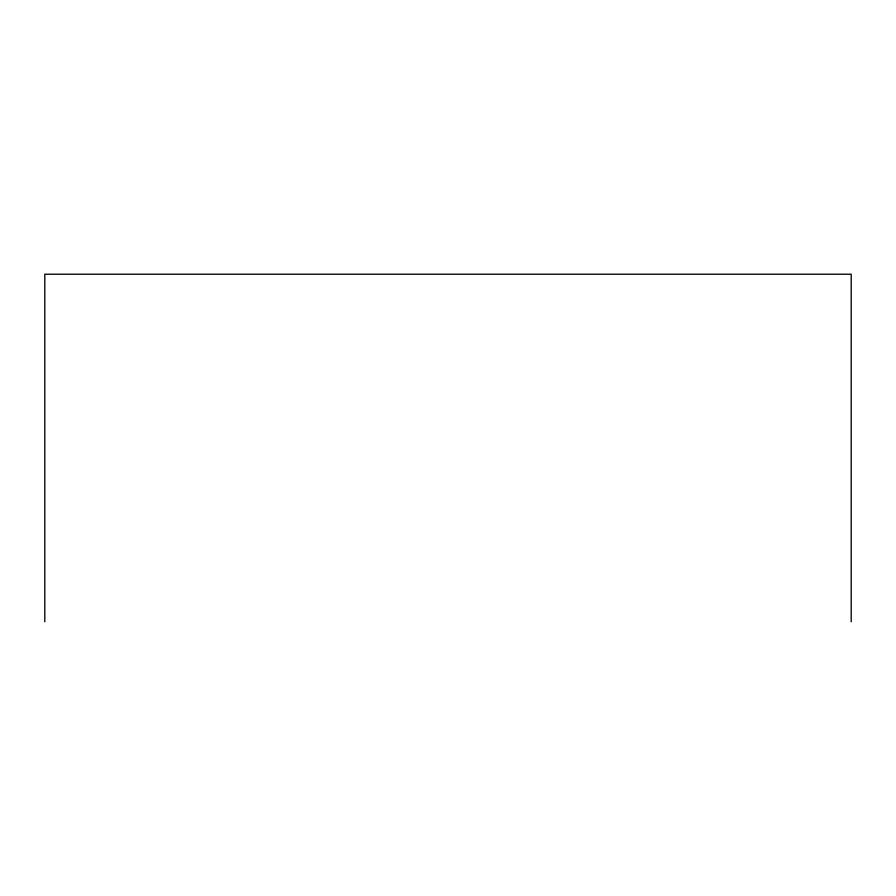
<?xml version="1.0" encoding="UTF-8"?>
<svg xmlns="http://www.w3.org/2000/svg" width="896" height="896" viewBox="0 0 896 896"><rect width="100%" height="100%" fill="white"/><g stroke="black" fill="none" stroke-linecap="round" stroke-linejoin="round"><path stroke-width="1.34" d="M851.2 621.779L851.2 274.221L44.8 274.221L44.8 621.779"/></g></svg>
